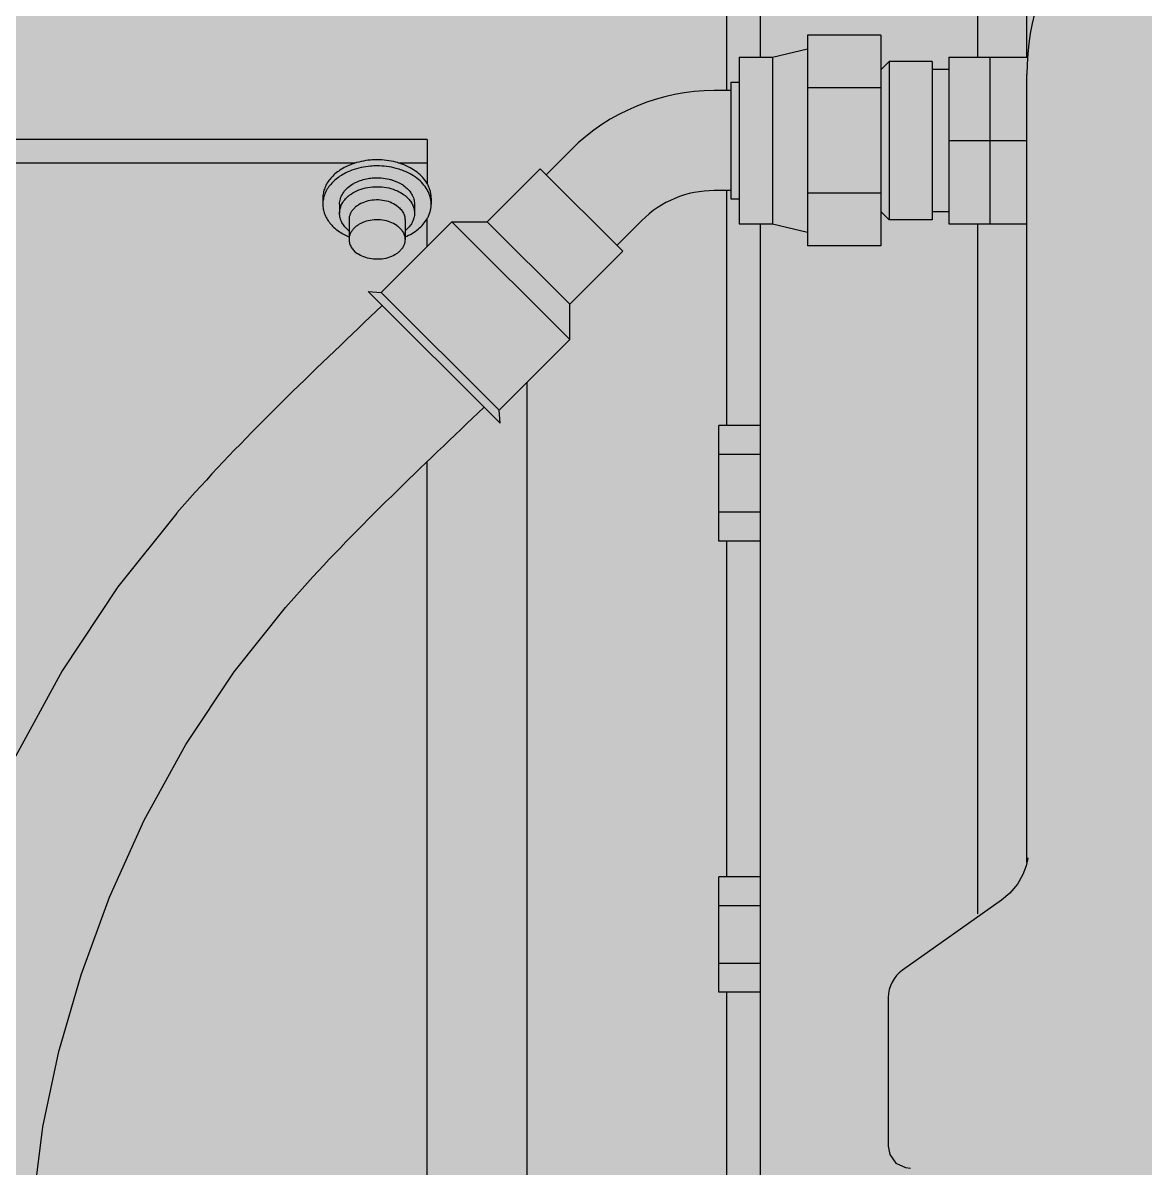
# Model space of a CAD drawing. Header units: millimetres. Extents: x -18489 to 17339, y -1599 to 10961.
# Drawn here: x -16812.45 to -16791.09, y 2070.63 to 2092.43 of the extents above; entities that cross this region are included whole.
import ezdxf

# ---------------------------------------------------------------- set-up
doc = ezdxf.new("R2010")
doc.units = ezdxf.units.MM
for name, color, linetype in [('188K-SM-03-F10-MECH-EQ-Y2257103$0$0 Xref', 8, 'Continuous'), ('188K-SM-03-F10-MECH-EQ-Y2257103$0$M-EQU-FOUNDATION', 8, 'Continuous'), ('188K-SM-03-F10-MECH-EQ-Y2257103$0$Micron CUP L10 HVAC EQU$0$M-MECH-EQU', 136, 'Continuous'), ('188K-SM-03-F10-MECH-EQ-Y2257103$0$Micron CUP L10 HVAC EQU$0$M-PHASE1 AREA', 252, 'Continuous')]:
    doc.layers.add(name, color=color, linetype=linetype)
pattern_1 = [(50, (4473.52, 709.2), (54.6554, -4.78173), [5.715, -62.865]), (355, (4473.52, 709.2), (-10.57303, 57.31705), [4.572, -50.29218]), (100.45144, (4478.076, 708.8), (44.08237, 52.53533), [4.857, -53.42707]), (46.1842, (4473.52, 724.44), (81.32371, -12.6127), [8.5725, -94.2975]), (96.63556, (4480.3, 723.39), (71.22124, 74.22784), [7.2855, -80.14068]), (351.18415, (4473.52, 724.44), (71.22124, 74.22784), [6.858, -75.43792]), (21, (4481.14, 720.63), (45.48432, -30.67956), [5.715, -62.865]), (326, (4481.14, 720.63), (18.54061, 55.25639), [4.572, -50.292]), (71.45144, (4484.93, 718.07), (64.02493, 24.57683), [4.857, -53.42698]), (37.5, (4473.521, 709.2), (0.926581, 25.366512), [0, -49.6824, 0, -51.054, 0, -50.4825]), (7.5, (4473.52, 709.2), (20.0459, 30.054172), [0, -29.1084, 0, -48.5394, 0, -19.2405]), (327.5, (4456.529, 709.2), (40.677179, -1.718623), [0, -19.05, 0, -59.436, 0, -78.867]), (317.5, (4448.91, 709.2), (44.438754, 7.62795), [0, -24.765, 0, -39.4716, 0, -56.007])]

# ---------------------------------------------------------------- blocks, each defined once
blk = doc.blocks.new('188K-SM-03-F10-MECH-EQ-Y2257103$0$Micron CUP L10 HVAC EQU$0$A$C0c53ceb0')
at = {"layer": '188K-SM-03-F10-MECH-EQ-Y2257103$0$Micron CUP L10 HVAC EQU$0$M-PHASE1 AREA'}
for p, q in [((-6552.64863, 12110.4475), (-6552.64863, 11743.63268)), ((-6511.29019, 12052.62068), (-6511.29019, 11743.63268)), ((-6501.90208, 11743.63268), (-6501.90208, 12042.859)), ((-6558.99194, 11737.28936), (-6558.99194, 11752.513)), ((-6529.71119, 11747.84388), (-6543.66649, 11747.84388)), ((-6543.66649, 11747.84388), (-6543.66649, 11707.70489)), ((-6529.71119, 11747.84388), (-6529.71119, 11707.70489)), ((-6556.67029, 11743.63268), (-6550.32697, 11743.63268)), ((-6556.67029, 11743.63268), (-6556.67029, 11711.91609)), ((-6550.32697, 11743.63268), (-6543.66649, 11745.21851)), ((-6550.32697, 11743.63268), (-6550.32697, 11711.91609)), ((-6516.77082, 11743.63268), (-6501.78524, 11743.63268)), ((-6516.77082, 11743.63268), (-6516.77082, 11711.91609)), ((-6508.90511, 11711.91609), (-6508.90511, 11743.63268)), ((-6528.1317, 11742.83976), (-6529.71119, 11741.26028)), ((-6519.94248, 11742.83976), (-6528.1317, 11742.83976)), ((-6528.1317, 11742.83976), (-6528.1317, 11712.709)), ((-6519.94248, 11742.83976), (-6519.94248, 11712.70901)), ((-6516.77082, 11741.3364), (-6519.94248, 11741.3364)), ((-6501.90208, 11590.33459), (-6501.90208, 11740.36593)), ((-6558.25612, 11737.28936), (-6561.42778, 11737.28936)), ((-6558.25612, 11738.87519), (-6556.67029, 11738.87519)), ((-6558.25612, 11738.87519), (-6558.25612, 11716.67358)), ((-6529.71119, 11737.80913), (-6543.66649, 11737.80913)), ((-6616.0818, 11727.94927), (-6939.591, 11727.94927)), ((-6616.0818, 11727.94927), (-6616.0818, 11719.5906)), ((-6588.67835, 11726.0018), (-6593.40064, 11721.27952)), ((-6516.77082, 11727.77438), (-6501.90208, 11727.77438)), ((-6629.8474, 11723.46387), (-6773.58578, 11723.46387)), ((-6616.0818, 11723.46387), (-6621.34616, 11723.46387)), ((-6604.62311, 11712.29974), (-6594.52199, 11722.40087)), ((-6594.52199, 11722.40087), (-6578.82308, 11706.70196)), ((-6558.25612, 11718.25941), (-6561.42778, 11718.25941)), ((-6558.99194, 11673.50128), (-6558.99194, 11718.25941)), ((-6529.71119, 11717.73964), (-6543.66649, 11717.73964)), ((-6635.90467, 11716.82547), (-6635.90467, 11715.65927)), ((-6632.72667, 11715.65927), (-6632.72667, 11713.95481)), ((-6618.46689, 11715.65927), (-6618.46689, 11713.95481)), ((-6615.28889, 11716.82547), (-6615.28889, 11715.65927)), ((-6558.25612, 11716.67358), (-6556.67029, 11716.67358)), ((-6616.0818, 11707.56916), (-6616.0818, 11712.89414)), ((-6528.1317, 11712.709), (-6529.71119, 11714.28849)), ((-6516.77082, 11714.21237), (-6519.94248, 11714.21237)), ((-6630.92517, 11712.6989), (-6630.92517, 11708.93116)), ((-6624.80743, 11698.84354), (-6611.35122, 11712.29974)), ((-6620.26839, 11712.6989), (-6620.26839, 11708.93116)), ((-6611.35122, 11712.29974), (-6604.62311, 11712.29974)), ((-6611.35122, 11712.29974), (-6588.9242, 11689.87273)), ((-6604.62311, 11712.29974), (-6588.9242, 11696.60083)), ((-6575.22215, 11712.54559), (-6579.94443, 11707.82331)), ((-6556.67029, 11711.91609), (-6550.32697, 11711.91609)), ((-6552.64863, 11711.91609), (-6552.64863, 11461.35504)), ((-6550.32697, 11711.91609), (-6543.66649, 11710.33026)), ((-6519.94248, 11712.709), (-6528.1317, 11712.709)), ((-6516.77082, 11711.91609), (-6501.90208, 11711.91609)), ((-6511.29019, 11711.91609), (-6511.29019, 11580.54099)), ((-6578.82308, 11706.70196), (-6588.9242, 11696.60083)), ((-6529.71119, 11707.70489), (-6543.66649, 11707.70489)), ((-6627.2744, 11699.06781), (-6624.80743, 11698.84354)), ((-6627.2744, 11699.06781), (-6602.15614, 11673.94955)), ((-6624.80743, 11698.84354), (-6602.38041, 11676.41652)), ((-6588.9242, 11689.87273), (-6588.9242, 11696.60083)), ((-6602.38041, 11676.41652), (-6588.9242, 11689.87273)), ((-6597.05185, 11518.74732), (-6597.05185, 11681.74508)), ((-6602.15614, 11673.94955), (-6602.38041, 11676.41652)), ((-6552.64863, 11673.50128), (-6560.56509, 11673.50128)), ((-6560.56509, 11651.52738), (-6560.56509, 11673.50128)), ((-6552.64863, 11668.00781), (-6560.56509, 11668.00781)), ((-6616.0818, 11522.23287), (-6616.0818, 11666.61465)), ((-6660.19317, 11660.81469), (-6663.68393, 11656.86978)), ((-6663.68808, 11656.86517), (-6674.90603, 11642.79204)), ((-6552.64863, 11657.02086), (-6560.56509, 11657.02086)), ((-6552.64863, 11651.52738), (-6560.56509, 11651.52738)), ((-6558.99194, 11587.58739), (-6558.99194, 11651.52738)), ((-6674.90603, 11642.79204), (-6685.53256, 11626.80324)), ((-6639.87172, 11642.42987), (-6643.00503, 11638.88915)), ((-6652.76555, 11626.6455), (-6643.00086, 11638.89379)), ((-6685.53256, 11626.80324), (-6694.7359, 11609.9588)), ((-6661.97256, 11612.80651), (-6652.76555, 11626.6455)), ((-6669.89892, 11598.36391), (-6661.97256, 11612.80651)), ((-6676.49339, 11583.69709), (-6669.89892, 11598.36391)), ((-6501.78837, 11590.83994), (-6502.04848, 11589.68398)), ((-6501.73899, 11591.22004), (-6501.78837, 11590.83994)), ((-6501.74299, 11591.15994), (-6501.73899, 11591.22004)), ((-6502.04848, 11589.68398), (-6502.65864, 11588.04215)), ((-6552.64863, 11587.58739), (-6560.56509, 11587.58739)), ((-6560.56509, 11565.61349), (-6560.56509, 11587.58739)), ((-6502.65864, 11588.04215), (-6503.68882, 11586.23034)), ((-6505.16237, 11584.46574), (-6506.75159, 11583.13055)), ((-6503.68882, 11586.23034), (-6505.16237, 11584.46574)), ((-6681.886, 11568.9332), (-6676.49339, 11583.69709)), ((-6552.64863, 11582.09391), (-6560.56509, 11582.09391)), ((-6506.75122, 11583.13081), (-6525.60928, 11569.79615)), ((-6552.64863, 11571.10696), (-6560.56509, 11571.10696)), ((-6686.13452, 11554.31098), (-6681.886, 11568.9332)), ((-6552.64863, 11565.61349), (-6560.56509, 11565.61349)), ((-6558.99194, 11525.19451), (-6558.99194, 11565.61349)), ((-6528.29029, 11564.61685), (-6528.29029, 11536.33286)), ((-6689.17047, 11540.0094), (-6686.13452, 11554.31098)), ((-6690.92038, 11526.06681), (-6689.17047, 11540.0094)), ((-6528.29024, 11536.33413), (-6528.00289, 11534.74556)), ((-6528.00289, 11534.74556), (-6526.84024, 11533.10907)), ((-6526.84024, 11533.10907), (-6525.04075, 11532.23905)), ((-6525.04075, 11532.23905), (-6524.08415, 11532.1427))]:
    blk.add_line(p, q, dxfattribs=at)
for centre, radius, start, end in [((-6454.20034, 11740.36593), 47.70175, 106.3288618, 180), ((-6561.42778, 11698.75123), 38.53814, 90, 135), ((-6625.09892, 11711.71317), 12.33701, 69.7456248, 70.0637157), ((-6627.1529, 11712.56006), 6.06149, 128.88864, 129.8562715), ((-6624.44721, 11713.71598), 6.74451, 54.7555958, 57.5184151), ((-6561.42778, 11698.75123), 19.50818, 90, 135), ((-6627.29664, 11712.7298), 5.83906, 129.8408753, 132.6766715), ((-6623.74253, 11712.89591), 5.61228, 45.6272029, 46.99343), ((-6623.67759, 11712.96268), 5.51914, 45.2805899, 45.6243518), ((-6521.95118, 11564.61846), 6.33911, 125.1657342, 180.0145603)]:
    blk.add_arc(centre, radius, start, end, dxfattribs=at)
for points, knots in [([(-6625.59678, 11724.11425), (-6626.00928, 11724.11425), (-6627.62605, 11724.04581), (-6629.23469, 11723.70463), (-6630.36557, 11723.28732)], [0, 0, 0, 0, 0.254957247, 1, 1, 1, 1]), ([(-6620.89231, 11723.31086), (-6621.25895, 11723.44384), (-6622.78392, 11723.91677), (-6624.39141, 11724.11425), (-6625.59678, 11724.11425)], [0, 0, 0, 0, 0.244463998, 1, 1, 1, 1]), ([(-6630.36557, 11723.28732), (-6631.16445, 11722.99253), (-6632.30173, 11722.4345), (-6633.60794, 11721.4478), (-6634.4217, 11720.63557), (-6635.07307, 11719.75079), (-6635.54914, 11718.80884), (-6635.83942, 11717.82764), (-6635.90467, 11717.15696), (-6635.90467, 11716.82547)], [0, 0, 0, 0, 0.282453329, 0.415182561, 0.541745185, 0.662447936, 0.77810747, 0.890044774, 1, 1, 1, 1]), ([(-6630.36557, 11722.12112), (-6631.16445, 11721.82633), (-6632.30173, 11721.26829), (-6633.60794, 11720.28159), (-6634.4217, 11719.46936), (-6635.07307, 11718.58458), (-6635.54914, 11717.64263), (-6635.83942, 11716.66144), (-6635.90467, 11715.99076), (-6635.90467, 11715.65927)], [0, 0, 0, 0, 0.282453329, 0.415182561, 0.541745185, 0.662447936, 0.77810747, 0.890044774, 1, 1, 1, 1]), ([(-6625.59678, 11722.94805), (-6626.00928, 11722.94805), (-6627.62605, 11722.8796), (-6629.23469, 11722.53843), (-6630.36557, 11722.12112)], [0, 0, 0, 0, 0.254957247, 1, 1, 1, 1]), ([(-6620.82799, 11722.12112), (-6621.19884, 11722.25797), (-6622.74326, 11722.74489), (-6624.37402, 11722.94805), (-6625.59678, 11722.94805)], [0, 0, 0, 0, 0.244303598, 1, 1, 1, 1]), ([(-6616.06268, 11719.59616), (-6616.29746, 11720.00013), (-6616.87601, 11720.78116), (-6617.98179, 11721.79278), (-6619.31512, 11722.65113), (-6620.30709, 11723.09511), (-6620.82799, 11723.28732)], [0, 0, 0, 0, 0.228329103, 0.471045062, 0.728675928, 1, 1, 1, 1]), ([(-6616.06268, 11718.42995), (-6616.29746, 11718.83393), (-6616.87601, 11719.61496), (-6617.98179, 11720.62658), (-6619.31512, 11721.48493), (-6620.30709, 11721.9289), (-6620.82799, 11722.12112)], [0, 0, 0, 0, 0.228329103, 0.471045062, 0.728675928, 1, 1, 1, 1]), ([(-6630.36385, 11719.40829), (-6630.14243, 11719.54907), (-6629.18381, 11720.0845), (-6628.11589, 11720.41347), (-6627.29404, 11720.55593)], [0, 0, 0, 0, 0.23929935, 1, 1, 1, 1]), ([(-6627.29404, 11720.55593), (-6626.96321, 11720.61327), (-6625.63197, 11720.77333), (-6624.26743, 11720.66591), (-6623.29124, 11720.42999)], [0, 0, 0, 0, 0.250558288, 1, 1, 1, 1]), ([(-6623.29124, 11720.42999), (-6623.06624, 11720.37562), (-6622.2073, 11720.13398), (-6621.38265, 11719.76037), (-6620.82522, 11719.40541)], [0, 0, 0, 0, 0.259403393, 1, 1, 1, 1]), ([(-6615.28889, 11716.82547), (-6615.28889, 11717.0625), (-6615.32194, 11717.53943), (-6615.46984, 11718.24607), (-6615.71444, 11718.93863), (-6615.93723, 11719.38031), (-6616.06268, 11719.59616)], [0, 0, 0, 0, 0.244493334, 0.491275134, 0.742487277, 1, 1, 1, 1]), ([(-6632.72666, 11715.65927), (-6632.72668, 11716.01281), (-6632.61649, 11716.73852), (-6632.13665, 11717.75941), (-6631.37227, 11718.67832), (-6630.72095, 11719.18123), (-6630.36385, 11719.40829)], [0, 0, 0, 0, 0.229878134, 0.469193344, 0.724849465, 1, 1, 1, 1]), ([(-6630.95835, 11717.27813), (-6630.82035, 11717.38944), (-6630.2261, 11717.82768), (-6629.56103, 11718.16645), (-6629.03882, 11718.36999)], [0, 0, 0, 0, 0.240318239, 1, 1, 1, 1]), ([(-6629.03882, 11718.36999), (-6628.5001, 11718.57996), (-6627.35939, 11718.89453), (-6625.58598, 11719.04908), (-6623.81324, 11718.89077), (-6622.67366, 11718.57376), (-6622.13577, 11718.36257)], [0, 0, 0, 0, 0.246137616, 0.500095833, 0.754005293, 1, 1, 1, 1]), ([(-6622.13577, 11718.36257), (-6621.99235, 11718.30627), (-6621.44205, 11718.0725), (-6620.91755, 11717.77599), (-6620.55519, 11717.51976)], [0, 0, 0, 0, 0.257701899, 1, 1, 1, 1]), ([(-6620.55519, 11719.22421), (-6620.23663, 11718.99895), (-6619.65739, 11718.50691), (-6618.9834, 11717.62917), (-6618.56294, 11716.66777), (-6618.46692, 11715.99028), (-6618.4669, 11715.65927)], [0, 0, 0, 0, 0.273138985, 0.528101816, 0.76826059, 1, 1, 1, 1]), ([(-6620.55519, 11717.51976), (-6620.49806, 11717.47936), (-6620.27601, 11717.31693), (-6620.0645, 11717.13997), (-6619.91449, 11717.00003)], [0, 0, 0, 0, 0.254324237, 1, 1, 1, 1]), ([(-6615.28889, 11715.65927), (-6615.28889, 11715.8963), (-6615.32194, 11716.37322), (-6615.46984, 11717.07986), (-6615.71444, 11717.77242), (-6615.93723, 11718.2141), (-6616.06268, 11718.42995)], [0, 0, 0, 0, 0.244493334, 0.491275134, 0.742487277, 1, 1, 1, 1]), ([(-6635.90467, 11715.65927), (-6635.90467, 11715.34706), (-6635.84692, 11714.7162), (-6635.58962, 11713.79049), (-6635.16676, 11712.89742), (-6634.58655, 11712.05216), (-6633.85924, 11711.2679), (-6632.68742, 11710.30118), (-6631.65935, 11709.73399), (-6630.93351, 11709.42341)], [0, 0, 0, 0, 0.111041272, 0.223864441, 0.340057107, 0.460865279, 0.587115231, 0.719198405, 1, 1, 1, 1]), ([(-6632.72666, 11713.95481), (-6632.72667, 11714.23026), (-6632.66096, 11714.79025), (-6632.37048, 11715.59969), (-6631.89844, 11716.36125), (-6631.48423, 11716.81096), (-6631.25471, 11717.02263)], [0, 0, 0, 0, 0.236311373, 0.47868463, 0.732142065, 1, 1, 1, 1]), ([(-6621.82904, 11715.36309), (-6622.21503, 11715.63603), (-6623.09787, 11716.0873), (-6624.56443, 11716.44948), (-6626.11536, 11716.50229), (-6627.62353, 11716.24119), (-6628.76977, 11715.76732), (-6629.5457, 11715.24871), (-6630.03179, 11714.81175), (-6630.42292, 11714.32784), (-6630.70999, 11713.8067), (-6630.88561, 11713.25975), (-6630.92514, 11712.88418), (-6630.92516, 11712.6989)], [0, 0, 0, 0, 0.127053078, 0.263099053, 0.403097074, 0.541096162, 0.67159514, 0.73291269, 0.791219579, 0.846585546, 0.899365164, 0.950204551, 1, 1, 1, 1]), ([(-6621.82904, 11715.36309), (-6621.59097, 11715.19475), (-6621.15809, 11714.82703), (-6620.65438, 11714.17108), (-6620.34018, 11713.45259), (-6620.26838, 11712.94628), (-6620.2684, 11712.6989)], [0, 0, 0, 0, 0.273135441, 0.528102832, 0.768261134, 1, 1, 1, 1]), ([(-6619.79413, 11716.88437), (-6619.58602, 11716.67828), (-6619.21126, 11716.24298), (-6618.7864, 11715.51462), (-6618.52571, 11714.74565), (-6618.46691, 11714.21583), (-6618.4669, 11713.95481)], [0, 0, 0, 0, 0.266460067, 0.519561979, 0.762529675, 1, 1, 1, 1]), ([(-6616.06268, 11712.88858), (-6615.93723, 11713.10443), (-6615.71444, 11713.54611), (-6615.46984, 11714.23867), (-6615.32194, 11714.94531), (-6615.28889, 11715.42223), (-6615.28889, 11715.65927)], [0, 0, 0, 0, 0.257512723, 0.508724866, 0.755506666, 1, 1, 1, 1]), ([(-6630.9423, 11710.61862), (-6631.21742, 11710.83905), (-6631.71589, 11711.31368), (-6632.29007, 11712.13875), (-6632.64583, 11713.02879), (-6632.72664, 11713.6502), (-6632.72666, 11713.95481)], [0, 0, 0, 0, 0.27071122, 0.524907514, 0.766088143, 1, 1, 1, 1]), ([(-6620.26005, 11709.42341), (-6619.80263, 11709.61913), (-6618.93275, 11710.05835), (-6617.76467, 11710.87344), (-6616.79121, 11711.81097), (-6616.27573, 11712.522), (-6616.06268, 11712.88858)], [0, 0, 0, 0, 0.269931631, 0.526826294, 0.769963352, 1, 1, 1, 1]), ([(-6618.4669, 11713.95481), (-6618.46688, 11713.64941), (-6618.54818, 11713.02633), (-6618.90575, 11712.1341), (-6619.48283, 11711.30749), (-6619.98355, 11710.83225), (-6620.25989, 11710.61169)], [0, 0, 0, 0, 0.233858872, 0.475016731, 0.729262571, 1, 1, 1, 1]), ([(-6621.82904, 11711.59535), (-6622.21503, 11711.86829), (-6623.09787, 11712.31956), (-6624.56443, 11712.68175), (-6626.11536, 11712.73455), (-6627.62353, 11712.47345), (-6628.76977, 11711.99958), (-6629.5457, 11711.48097), (-6630.03179, 11711.04401), (-6630.42292, 11710.5601), (-6630.70999, 11710.03896), (-6630.88561, 11709.49201), (-6630.92514, 11709.11644), (-6630.92516, 11708.93116)], [0, 0, 0, 0, 0.127053078, 0.263099053, 0.403097074, 0.541096163, 0.67159514, 0.73291269, 0.79121958, 0.846585546, 0.899365164, 0.950204551, 1, 1, 1, 1]), ([(-6621.82904, 11711.59535), (-6621.59097, 11711.42702), (-6621.15809, 11711.0593), (-6620.65438, 11710.40334), (-6620.34018, 11709.68485), (-6620.26838, 11709.17854), (-6620.2684, 11708.93116)], [0, 0, 0, 0, 0.27313544, 0.528102832, 0.768261134, 1, 1, 1, 1]), ([(-6630.92516, 11708.93116), (-6630.92517, 11708.68378), (-6630.85338, 11708.17747), (-6630.53918, 11707.45898), (-6630.03547, 11706.80303), (-6629.60258, 11706.43531), (-6629.36452, 11706.26697)], [0, 0, 0, 0, 0.231738866, 0.471897168, 0.72686456, 1, 1, 1, 1]), ([(-6620.2684, 11708.93116), (-6620.26842, 11708.74588), (-6620.30795, 11708.37031), (-6620.48357, 11707.82336), (-6620.77064, 11707.30222), (-6621.16177, 11706.81832), (-6621.64785, 11706.38135), (-6622.42379, 11705.86274), (-6623.57003, 11705.38887), (-6625.0782, 11705.12777), (-6626.62913, 11705.18058), (-6628.09569, 11705.54276), (-6628.97852, 11705.99403), (-6629.36452, 11706.26697)], [0, 0, 0, 0, 0.049795449, 0.100634836, 0.153414454, 0.208780421, 0.26708731, 0.32840486, 0.458903838, 0.596902926, 0.736900947, 0.872946922, 1, 1, 1, 1])]:
    blk.add_open_spline(points, degree=3, knots=knots, dxfattribs=at)
for points in [[(-6624.60348, 11696.39697), (-6636.72796, 11684.80343), (-6648.96502, 11673.27836), (-6660.19297, 11660.81455)], [(-6605.22048, 11677.01392), (-6617.01341, 11665.73412), (-6628.94963, 11654.55486), (-6639.87167, 11642.42984)]]:
    blk.add_open_spline(points, degree=3, dxfattribs=at)
blk = doc.blocks.new('188K-SM-03-F10-MECH-EQ-Y2257103$0$Micron CUP L10 HVAC EQU')
at = {"layer": '188K-SM-03-F10-MECH-EQ-Y2257103$0$Micron CUP L10 HVAC EQU$0$M-MECH-EQU'}
blk.add_blockref('188K-SM-03-F10-MECH-EQ-Y2257103$0$Micron CUP L10 HVAC EQU$0$A$C0c53ceb0', (-206166.7, 2082.18), dxfattribs=at)
blk = doc.blocks.new('188K-SM-03-F10-MECH-EQ-Y2257103')
at = {"layer": '188K-SM-03-F10-MECH-EQ-Y2257103$0$M-EQU-FOUNDATION'}
h = blk.add_hatch(dxfattribs=at)
h.set_pattern_fill('AR-CONC', color=256, scale=0.3)
h.set_pattern_definition(pattern_1)
h.paths.add_polyline_path([(-17043.149, 4192.459), (-16393.149, 4192.459), (-16393.149, 1372.459), (-17043.149, 1372.459)], flags=16)
h.paths.add_polyline_path([(-17048.149, 4197.459), (-16388.149, 4197.459), (-16388.149, 1367.459), (-17048.149, 1367.459)])
h = blk.add_hatch(dxfattribs=at)
h.set_pattern_fill('AR-CONC', color=256, scale=0.3)
h.set_pattern_definition(pattern_1)
h.paths.add_polyline_path([(-17033.149, 4182.459), (-16403.149, 4182.459), (-16403.149, 1382.459), (-17033.149, 1382.459)])
at = {"layer": '188K-SM-03-F10-MECH-EQ-Y2257103$0$0 Xref', "xscale": 0.1, "yscale": 0.1, "zscale": 0.1}
blk.add_blockref('188K-SM-03-F10-MECH-EQ-Y2257103$0$Micron CUP L10 HVAC EQU', (4473.521, 709.199), dxfattribs=at)

msp = doc.modelspace()

# ---------------------------------------------------------------- block references
msp.add_blockref('188K-SM-03-F10-MECH-EQ-Y2257103', (0, 0))

doc.saveas('drawing.dxf')
